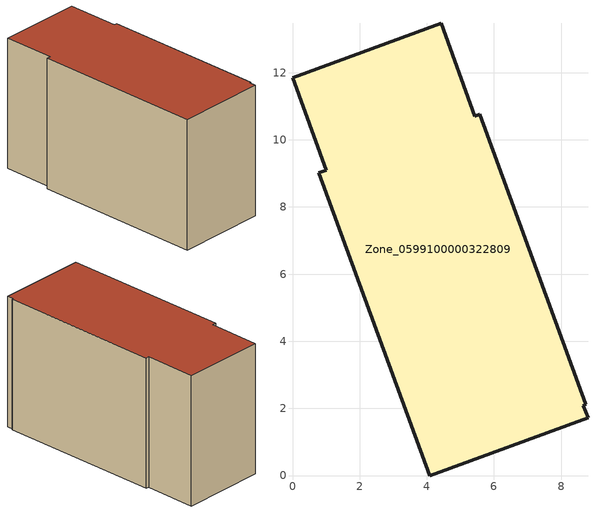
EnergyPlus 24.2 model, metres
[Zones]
Zone_0599100000322809
 floor ground (C_G): 0.79,9.02 1,9.1 0,11.85 4.42,13.47 5.43,10.71 5.58,10.76 8.74,2.12 8.67,2.08 8.8,1.72 4.09,0 z0
 wall outside (C_F): 1,9.1 0.79,9.02 4.09,0 8.8,1.72 8.67,2.08 8.74,2.12 5.58,10.76 5.43,10.71 4.42,13.47 0,11.85 1,9.1 z0:7.4
 roof outside (C_R): 8.74,2.12 5.58,10.76 5.43,10.71 4.42,13.47 0,11.85 1,9.1 0.79,9.02 4.09,0 8.8,1.72 8.67,2.08 z7.4
[BUILDING]
Pand.0599100000322809: North Axis=0; Terrain=City; Loads Convergence Tolerance Value=0.04; Temperature Convergence Tolerance Value=0.4; Solar Distribution=FullExterior; Maximum Number of Warmup Days=25; Minimum Number of Warmup Days=1
[Site:Location]
Rotterdam.The.Hague.AP_ZH_NLD Design_Conditions: Latitude=51.96; Longitude=4.45; Time Zone=1; Elevation=-4.5
[SITE:GROUNDTEMPERATURE:BUILDINGSURFACE]
18, 18, 18, 18, 18, 18, 18, 18, 18, 18, 18, 18
[MATERIAL] Thermal Absorptance=0.9; Solar Absorptance=0.7; Visible Absorptance=0.7
Name | Roughness | Thickness | Conductivity | Density | Specific Heat
G.TI.1975-1991 | MediumSmooth | 0.15 | 0.288461 | 540 | 1210
F.TI.1975-1991 | Rough | 0.3 | 0.230769 | 1920 | 840
R.TI.1975-1991 | MediumRough | 0.2 | 0.153846 | 1500 | 1000
[CONSTRUCTION]
C_G: G.TI.1975-1991
C_F: F.TI.1975-1991
C_R: R.TI.1975-1991
[ZONE]
Zone_0599100000322809: Type=1; Multiplier=1; Ceiling Height=Autocalculate; Volume=Autocalculate; Floor Area=autocalculate; Part of Total Floor Area=Yes
[ZONEINFILTRATION:DESIGNFLOWRATE]
Infil_Zone_0599100000322809: Zone or ZoneList or Space or SpaceList=Zone_0599100000322809; Schedule=AlwaysOn; Design Flow Rate Calculation Method=Flow/Area; Flow Rate per Floor Area=0.003; Constant Term Coefficient=1; Temperature Term Coefficient=0; Velocity Term Coefficient=0; Velocity Squared Term Coefficient=0
[HVACTEMPLATE:ZONE:IDEALLOADSAIRSYSTEM]
Zone_0599100000322809: Maximum Heating Supply Air Temperature=50; Minimum Cooling Supply Air Temperature=13; Maximum Heating Supply Air Humidity Ratio=0.0156; Minimum Cooling Supply Air Humidity Ratio=0.0077; Heating Limit=NoLimit; Cooling Limit=NoLimit; Dehumidification Control Type=ConstantSensibleHeatRatio; Cooling Sensible Heat Ratio=0.7; Dehumidification Setpoint=60; Humidification Control Type=None; Humidification Setpoint=30; Outdoor Air Method=None; Outdoor Air Flow Rate per Person=0.00944; Outdoor Air Flow Rate per Zone Floor Area=0; Outdoor Air Flow Rate per Zone=0; Demand Controlled Ventilation Type=None; Outdoor Air Economizer Type=NoEconomizer; Heat Recovery Type=None; Sensible Heat Recovery Effectiveness=0.7; Latent Heat Recovery Effectiveness=0.65
[ZONECONTROL:THERMOSTAT]
ThermostatControl_Zone_0599100000322809: Zone or ZoneList=Zone_0599100000322809; Control Type Schedule=DualSetpointControlType; Control 1=Thermostat_Zone_0599100000322809; Temperature Difference Between Cutout And Setpoint=0
[THERMOSTATSETPOINT:DUALSETPOINT]
Thermostat_Zone_0599100000322809: Heating Setpoint Temperature Schedule=HeatingSetpoint_Zone_0599100000322809; Cooling Setpoint Temperature Schedule=CoolingSetpoint_Zone_0599100000322809
[SCHEDULE:COMPACT]
HeatingSetpoint_Zone_0599100000322809: Through: 12/31, For: AllDays, Until: 24:00, 21
CoolingSetpoint_Zone_0599100000322809: Through: 12/31, For: AllDays, Until: 24:00, 24
DualSetpointControlType: Through: 12/31, For: AllDays, Until: 24:00, 4
AlwaysOn: Through: 12/31, For: AllDays, Until: 24:00, 1
